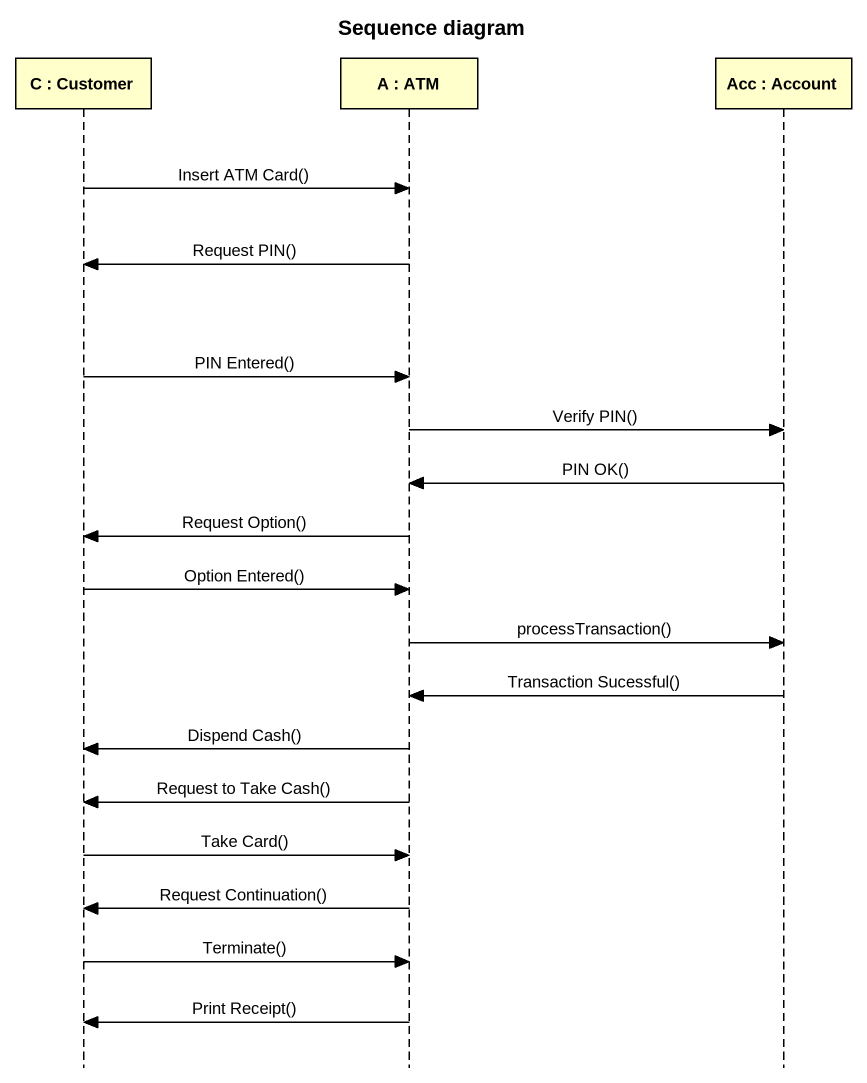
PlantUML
@startuml
title Sequence diagram
hide footbox
participant "C : Customer" as C_Customer
participant "A : ATM" as A_ATM
participant "Acc : Account" as Acc_Account

C_Customer -> A_ATM : Insert ATM Card()
A_ATM -> C_Customer : Request PIN()
C_Customer -> A_ATM : PIN Entered()
A_ATM -> Acc_Account : Verify PIN()
Acc_Account -> A_ATM : PIN OK()
A_ATM -> C_Customer : Request Option()
C_Customer -> A_ATM : Option Entered()
A_ATM -> Acc_Account : processTransaction()
Acc_Account -> A_ATM : Transaction Sucessful()
A_ATM -> C_Customer : Dispend Cash()
A_ATM -> C_Customer : Request to Take Cash()
C_Customer -> A_ATM : Take Card()
A_ATM -> C_Customer : Request Continuation()
C_Customer -> A_ATM : Terminate()
A_ATM -> C_Customer : Print Receipt()
@enduml
